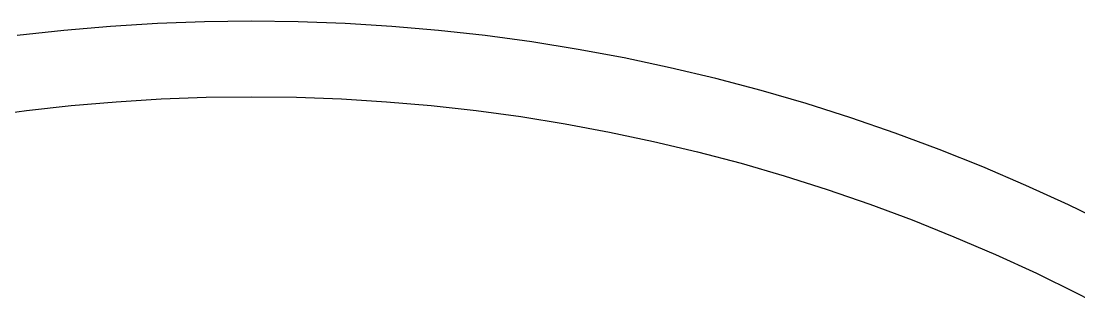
# Model space of a CAD drawing. Extents: x -16 to 86, y -16 to 86.
# Drawn here: x 28.9 to 56.95, y 77.95 to 85.7 of the extents above; entities that cross this region are included whole.
import ezdxf

# ---------------------------------------------------------------- set-up
doc = ezdxf.new("R2010")
doc.units = 0

msp = doc.modelspace()

# ---------------------------------------------------------------- linework, layer by layer
for p, q in [((31.2703, 85.5626), (30.0305, 85.4559)), ((32.5123, 85.6389), (31.2703, 85.5626)), ((33.7558, 85.6847), (32.5123, 85.6389)), ((35, 85.7), (33.7558, 85.6847)), ((36.2442, 85.6847), (35, 85.7)), ((37.4877, 85.6389), (36.2442, 85.6847)), ((38.7297, 85.5626), (37.4877, 85.6389)), ((39.9695, 85.4559), (38.7297, 85.5626)), ((30.0305, 85.4559), (28.7938, 85.3187)), ((41.2062, 85.3187), (39.9695, 85.4559)), ((42.4392, 85.1512), (41.2062, 85.3187)), ((43.6678, 84.9536), (42.4392, 85.1512)), ((44.8911, 84.7258), (43.6678, 84.9536)), ((46.1084, 84.4681), (44.8911, 84.7258)), ((47.3191, 84.1806), (46.1084, 84.4681)), ((48.5223, 83.8634), (47.3191, 84.1806)), ((31.4174, 83.568), (32.6104, 83.6413)), ((32.6104, 83.6413), (33.8048, 83.6853)), ((33.8048, 83.6853), (35, 83.7)), ((35, 83.7), (36.1951, 83.6853)), ((36.1951, 83.6853), (37.3896, 83.6413)), ((37.3896, 83.6413), (38.5826, 83.568)), ((49.7174, 83.5169), (48.5223, 83.8634)), ((27.8542, 83.1729), (29.0386, 83.3338)), ((29.0386, 83.3338), (30.2266, 83.4655)), ((30.2266, 83.4655), (31.4174, 83.568)), ((38.5826, 83.568), (39.7734, 83.4655)), ((39.7734, 83.4655), (40.9614, 83.3338)), ((40.9614, 83.3338), (42.1458, 83.1729)), ((50.9037, 83.1411), (49.7174, 83.5169)), ((42.1458, 83.1729), (43.3258, 82.983)), ((52.0803, 82.7363), (50.9037, 83.1411)), ((43.3258, 82.983), (44.5009, 82.7642)), ((44.5009, 82.7642), (45.6702, 82.5167)), ((45.6702, 82.5167), (46.8331, 82.2405)), ((53.2467, 82.3027), (52.0803, 82.7363)), ((46.8331, 82.2405), (47.9889, 81.9359)), ((54.402, 81.8407), (53.2467, 82.3027)), ((47.9889, 81.9359), (49.1369, 81.603)), ((55.5457, 81.3504), (54.402, 81.8407)), ((49.1369, 81.603), (50.2763, 81.242)), ((56.677, 80.8323), (55.5457, 81.3504)), ((50.2763, 81.242), (51.4065, 80.8532)), ((51.4065, 80.8532), (52.5269, 80.4368)), ((57.7953, 80.2865), (56.677, 80.8323)), ((52.5269, 80.4368), (53.6367, 79.9929)), ((53.6367, 79.9929), (54.7352, 79.522)), ((54.7352, 79.522), (55.8219, 79.0243)), ((55.8219, 79.0243), (56.8961, 78.5)), ((56.8961, 78.5), (57.957, 77.9496))]:
    msp.add_line(p, q)

doc.saveas('drawing.dxf')
